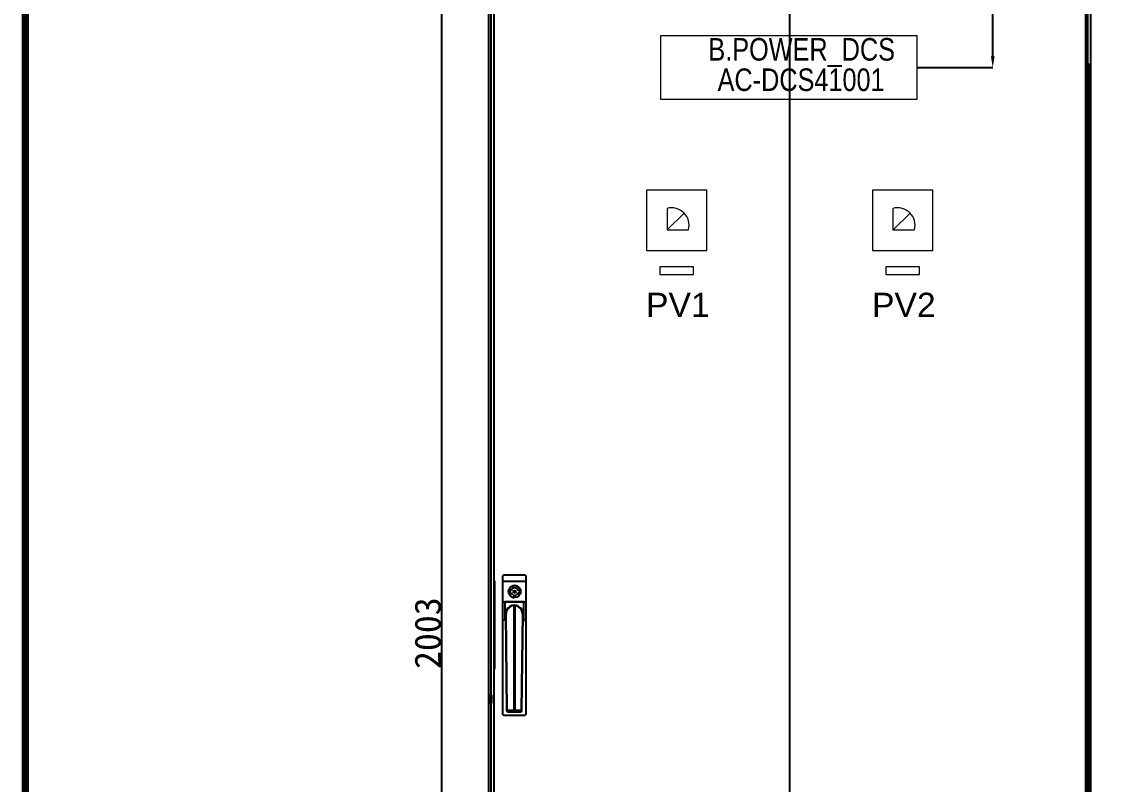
# Model space of a CAD drawing. Extents: x 81444 to 119867, y -54816 to -29062.
# Drawn here: x 81556 to 83000, y -48492 to -47479 of the extents above; entities that cross this region are included whole.
import ezdxf
from ezdxf.enums import TextEntityAlignment as Align
from ezdxf.lldxf.tags import DXFTag

# ---------------------------------------------------------------- set-up
doc = ezdxf.new("R2010")
doc.units = 0
doc.header["$LTSCALE"] = 100
doc.header["$MEASUREMENT"] = 0
doc.layers.add('HLSTK', color=7, linetype='Continuous')
doc.layers.add('t', color=1, linetype='Continuous')
doc.layers.add('细实线', color=7, linetype='Continuous', lineweight=20)
doc.styles.add('HZ', font='arial.ttf', dxfattribs={"width": 0.7})
doc.styles.get("Standard").update_dxf_attribs({"font": ''})
doc.styles.get('Standard').set_extended_font_data('SimSun')
tags = doc.linetypes.add('CENTER', pattern=[2, 1.25, -0.25, 0.25, -0.25]).pattern_tags.tags
tags[10:11] = [DXFTag(74, 4), DXFTag(75, 0), DXFTag(340, '0'), DXFTag(46, 1.0), DXFTag(50, 0.0), DXFTag(44, 0.0), DXFTag(45, 0.0)]
tags[8:9] = [DXFTag(74, 4), DXFTag(75, 0), DXFTag(340, '0'), DXFTag(46, 1.0), DXFTag(50, 0.0), DXFTag(44, 0.0), DXFTag(45, 0.0)]
tags[6:7] = [DXFTag(74, 4), DXFTag(75, 0), DXFTag(340, '0'), DXFTag(46, 1.0), DXFTag(50, 0.0), DXFTag(44, 0.0), DXFTag(45, 0.0)]
tags[4:5] = [DXFTag(74, 4), DXFTag(75, 0), DXFTag(340, '0'), DXFTag(46, 1.0), DXFTag(50, 0.0), DXFTag(44, 0.0), DXFTag(45, 0.0)]
doc.dimstyles.new('ISO-25', dxfattribs={"dimtxt": 35, "dimasz": 35, "dimexe": 1.25, "dimexo": 0.625, "dimtad": 1, "dimtoh": 1, "dimdec": 0, "dimtxsty": 'Standard', "dimcen": 2.5, "dimadec": 0, "dimazin": 0, "dimtfac": 1, "dimtdec": 0, "dimtmove": 0, "dimatfit": 3, "dimfxl": 0, "dimarcsym": 0})
doc.dimstyles.new('STANDARD$0', dxfattribs={"dimtxt": 25, "dimasz": 15, "dimexe": 0.18, "dimexo": 0.0625, "dimgap": 0.09, "dimtad": 0, "dimdec": 0, "dimzin": 0, "dimdsep": 46, "dimtxsty": 'Standard', "dimcen": 0.09, "dimadec": 0, "dimazin": 0, "dimtfac": 1, "dimtdec": 0, "dimtofl": 0, "dimtmove": 0, "dimatfit": 3, "dimfxl": 0, "dimtolj": 1, "dimtzin": 0, "dimarcsym": 0})

# ---------------------------------------------------------------- blocks, each defined once
blk = doc.blocks.new('*D141')
at = {"color": 0, "lineweight": -2}
for p, q in [((82175.5, -47289.7), (82111.9, -47289.7)), ((82113.2, -47324.7), (82113.2, -49257.2)), ((82175.5, -49292.2), (82111.9, -49292.2))]:
    blk.add_line(p, q, dxfattribs=at)
at = {"color": 0}
for points in [[(82119, -47324.7), (82107.4, -47324.7), (82113.2, -47289.7)], [(82107.4, -49257.2), (82119, -49257.2), (82113.2, -49292.2)]]:
    blk.add_solid(points, dxfattribs=at)
at = {"layer": 'Defpoints', "color": 0}
for p in [(82176.1, -47289.7), (82113.2, -49292.2), (82176.1, -49292.2)]:
    blk.add_point(p, dxfattribs=at)
at = {"color": 0, "insert": (82095.1, -48291), "char_height": 35, "attachment_point": 5, "rotation": 90}
blk.add_mtext('2003', dxfattribs=at)
blk = doc.blocks.new('*D138')
at = {"layer": 'Defpoints', "color": 0}
for p in [(82744.2, -47289.6), (82845.1, -47289.6), (82744.2, -47539.6)]:
    blk.add_point(p, dxfattribs=at)
at = {"layer": '细实线', "color": 0, "lineweight": -2}
for p, q in [((82744.3, -47289.6), (82845.3, -47289.6)), ((82845.1, -47304.6), (82845.1, -47389.6)), ((82845.1, -47524.6), (82845.1, -47439.5)), ((82744.3, -47539.6), (82845.3, -47539.6))]:
    blk.add_line(p, q, dxfattribs=at)
at = {"layer": '细实线', "color": 0}
for points in [[(82847.6, -47304.6), (82842.6, -47304.6), (82845.1, -47289.6)], [(82842.6, -47524.6), (82847.6, -47524.6), (82845.1, -47539.6)]]:
    blk.add_solid(points, dxfattribs=at)
at = {"layer": '细实线', "color": 0, "insert": (82845.1, -47414.6), "char_height": 25, "attachment_point": 5, "rotation": 90}
blk.add_mtext('\\A1;250', dxfattribs=at)
blk = doc.blocks.new('图框')
at = {"layer": 't', "color": 7, "const_width": 9.62}
blk.add_lwpolyline([(4115.6, -3151.6), (4115.6, 0), (0, 0), (0, -3151.6)], close=True, dxfattribs=at)
at = {"color": 7, "flags": 8}
for tag, p, height in [('DWG.NAME:', (1381.6, -2910.4), 25), ('PROJECTNAME：', (3339.1, -2913.1), 25), ('PROJECTNAME:', (3125.5, -2912.8), 24), ('DWG.NO.:', (3128.2, -3030.4), 24), ('图纸编号', (3315.4, -3052.4), 24), ('FILENO.:', (3128.7, -3106.1), 24), ('文档号', (3317.7, -3124.1), 24)]:
    blk.add_attdef(tag, p, '', height=height, dxfattribs=at)
for tag, p in [('图纸名称:', (1377.8, -2965.9)), ('项目名称：', (3121.6, -2984.3)), ('项目名称：', (3325, -2984.3))]:
    blk.add_attdef(tag, text='', height=25, dxfattribs=at).set_placement(p, align=Align.BOTTOM_LEFT)
for tag, height, p in [('RENLIU', 24, (698.2, -2950.4)), ('SHUFENWANG', 24, (885.8, -2950.4)), ('FANGHOU', 24, (1069.7, -2950.4)), ('DANDANLI', 24, (1250, -2950.4)), ('A', 23, (59.9, -2974.9)), ('设计时间', 23, (213.9, -2974.9)), ('刘仁', 23, (698.2, -3002.2)), ('王姝芬', 23, (885.8, -3002.2)), ('侯方', 23, (1069.7, -3002.2)), ('李丹丹', 23, (1250, -3002.2)), ('#10STATIONONTROLCABINETCOVER', 30, (1777.9, -3017.2)), ('PAGEXOFX', 24, (3953.7, -3039.1)), ('REV.', 24, (59.4, -3063)), ('DATE', 24, (208.9, -3063)), ('DESCRIPTION', 24, (451.7, -3063)), ('PREPARED', 24, (698.2, -3063)), ('CHECKED', 24, (885.8, -3063)), ('SIGNED', 24, (1069.7, -3063)), ('APPROVED', 24, (1250, -3063)), ('图纸名称', 30, (1777.9, -3094.7)), ('第几页共几页', 24, (3953.7, -3114.1))]:
    blk.add_attdef(tag, text='', height=height, dxfattribs=at).set_placement(p, align=Align.MIDDLE)
at = {"color": 7, "width": 0.8, "flags": 8}
blk.add_attdef('HANGZHOUHOLLYSYSAUTOMATIONCO.,LTD.', text='', height=24, dxfattribs=at).set_placement((2770.1, -3045.7), align=Align.MIDDLE)

msp = doc.modelspace()

# ---------------------------------------------------------------- linework, layer by layer
at = {"color": 1, "linetype": 'CENTER'}
msp.add_line((82575.3, -47164.6), (82575.3, -49408.4), dxfattribs=at)
at = {"color": 7, "linetype": 'Continuous'}
for p, q in [((82176.1, -49247.2), (82176.1, -47289.7)), ((82179.1, -49267.7), (82179.1, -47292.7)), ((82182.7, -47292.7), (82182.7, -48221.7)), ((82968.8, -49267.7), (82968.8, -47292.7)), ((82971.1, -49267.7), (82971.1, -47292.7)), ((82975.1, -49247.2), (82975.1, -47335.2)), ((82178.5, -47484.2), (82178.5, -48373.2)), ((82972.2, -48373.2), (82972.2, -47534.2)), ((82972.7, -47534.2), (82972.7, -48373.2)), ((82182.7, -48221.7), (82182.7, -48338.7)), ((82183.4, -48221.7), (82183.4, -48338.7)), ((82182.7, -48338.7), (82182.7, -49267.7)), ((82176.1, -48373.2), (82178.5, -48373.2)), ((82176.8, -48373.2), (82179.2, -48373.2)), ((82177.3, -48373.2), (82177.3, -48384.2)), ((82178, -48373.2), (82178, -48384.2)), ((82178.1, -48384.2), (82178.1, -48373.2)), ((82178.7, -48373.2), (82178.7, -48384.2)), ((82178.7, -48373.2), (82179.1, -48373.2)), ((82178.8, -48384.2), (82178.8, -48373.2)), ((82179.4, -48373.2), (82179.4, -48384.2)), ((82179.4, -48373.2), (82179.8, -48373.2)), ((82973.2, -48373.2), (82971.8, -48373.2)), ((82973.7, -48373.2), (82972.3, -48373.2)), ((82973.2, -48384.2), (82973.2, -48373.2)), ((82973.4, -48373.2), (82975.8, -48373.2)), ((82973.7, -48384.2), (82973.7, -48373.2)), ((82973.8, -48373.2), (82973.8, -48384.2)), ((82974.3, -48373.2), (82974.3, -48384.2)), ((82974.6, -48384.2), (82974.6, -48373.2)), ((82975.1, -48384.2), (82975.1, -48373.2)), ((82176.1, -48384.2), (82178.5, -48384.2)), ((82176.8, -48384.2), (82179.2, -48384.2)), ((82178.5, -48384.2), (82178.5, -49073.2)), ((82178.7, -48384.2), (82179.1, -48384.2)), ((82179.4, -48384.2), (82179.8, -48384.2)), ((82973.2, -48384.2), (82971.8, -48384.2)), ((82972.2, -49073.2), (82972.2, -48384.2)), ((82973.7, -48384.2), (82972.3, -48384.2)), ((82972.7, -48384.2), (82972.7, -49073.2)), ((82973.4, -48384.2), (82975.8, -48384.2))]:
    msp.add_line(p, q, dxfattribs=at)
for p, q in [((82194.5, -48221.8), (82225.2, -48221.8)), ((82194.5, -48249.6), (82225.2, -48249.6))]:
    msp.add_line(p, q)
at = {"color": 4, "linetype": 'Continuous'}
for p, q in [((82203.3, -48234.2), (82203.3, -48237.2)), ((82205.6, -48234.2), (82203.3, -48234.2)), ((82203.3, -48237.2), (82205.6, -48237.2)), ((82217.3, -48234.4), (82215.1, -48234.3)), ((82215.1, -48237.3), (82217.3, -48237.4)), ((82217.3, -48237.4), (82217.3, -48234.4))]:
    msp.add_line(p, q, dxfattribs=at)
at = {"lineweight": -3}
for p, q in [((82209.2, -48254.3), (82209.2, -48396.1)), ((82210.5, -48254.3), (82210.5, -48396.1)), ((82197.2, -48273.9), (82194.5, -48273.9)), ((82222.4, -48273.9), (82225.2, -48273.9)), ((82200.5, -48393.5), (82209.2, -48393.5)), ((82210.5, -48393.5), (82219.1, -48393.5))]:
    msp.add_line(p, q, dxfattribs=at)
at = {"color": 3, "linetype": 'Continuous'}
for p, q in [((82973.9, -48373.2), (82976.3, -48373.2)), ((82973.9, -48384.2), (82976.3, -48384.2))]:
    msp.add_line(p, q, dxfattribs=at)
at = {"lineweight": 20}
msp.add_lwpolyline([(82404.2, -47497.1), (82744.2, -47497.1), (82744.2, -47582.1), (82404.2, -47582.1)], close=True, dxfattribs=at)
msp.add_lwpolyline([(82197.1, -48213.4), (82222.6, -48213.4, -0.414214), (82225.2, -48216), (82225.2, -48397.9, -0.414214), (82222.6, -48400.5), (82197.1, -48400.5, -0.414214), (82194.5, -48397.9), (82194.5, -48216, -0.414214)], format="xyb", close=True)
at = {"lineweight": -3}
msp.add_lwpolyline([(82222.4, -48273.9), (82222.4, -48249.6), (82197.2, -48249.6), (82197.2, -48273.9)], dxfattribs=at)
for points in [[(82221.1, -48265.2), (82219.5, -48393.5, -0.40988), (82216.9, -48396.1), (82202.7, -48396.1, -0.40988), (82200.1, -48393.5), (82198.5, -48265.2)], [(82209.2, -48395.7), (82202.7, -48395.7, -0.40988), (82200.5, -48393.5), (82198.9, -48265.2)], [(82220.8, -48265.2), (82219.1, -48393.5, -0.40988), (82216.9, -48395.7), (82210.5, -48395.7)]]:
    msp.add_lwpolyline(points, format="xyb", dxfattribs=at)
at = {"color": 4, "linetype": 'Continuous'}
for radius in [8, 1.6]:
    msp.add_circle((82210.3, -48235.8), radius, dxfattribs=at)
for radius, start, end in [(8, 89.4964, 270), (5, 16.954, 162.0388), (5, 196.954, 342.0388), (8, 0, 89.4964)]:
    msp.add_arc((82210.3, -48235.8), radius, start, end, dxfattribs=at)
at = {"lineweight": -3}
for radius in [11.3, 10.9]:
    msp.add_arc((82209.8, -48265.2), radius, 358.302, 181.698, dxfattribs=at)
at = {"layer": '细实线', "color": 7}
for p, q in [((82412.6, -47726.7), (82412.6, -47755.2)), ((82412.9, -47755.2), (82435.2, -47732.9)), ((82712.6, -47726.7), (82712.6, -47755.2)), ((82712.9, -47755.2), (82735.2, -47732.9)), ((82412.6, -47755.2), (82441.2, -47755.2)), ((82712.6, -47755.2), (82741.2, -47755.2))]:
    msp.add_line(p, q, dxfattribs=at)
for points in [[(82385.4, -47782.7), (82465.4, -47782.7), (82465.4, -47702.7), (82385.4, -47702.7)], [(82685.4, -47782.7), (82765.4, -47782.7), (82765.4, -47702.7), (82685.4, -47702.7)], [(82402.9, -47814.4), (82447.9, -47814.4), (82447.9, -47804.4), (82402.9, -47804.4)], [(82702.9, -47814.4), (82747.9, -47814.4), (82747.9, -47804.4), (82702.9, -47804.4)]]:
    msp.add_lwpolyline(points, close=True, dxfattribs=at)
for centre in [(82418.5, -47749.3), (82718.5, -47749.3)]:
    msp.add_arc(centre, 23.4, 345.4011, 104.6463, dxfattribs=at)

# ---------------------------------------------------------------- block references
at = {"color": 1}
msp.add_blockref('图框', (81560.7, -46896.2), dxfattribs=at)

# ---------------------------------------------------------------- texts
at = {"style": 'HZ'}
for s, p in [('PV1', (82427, -47870.8)), ('PV2', (82727, -47870.8))]:
    msp.add_text(s, height=32, dxfattribs=at).set_placement(p, align=Align.CENTER)
at = {"layer": 'HLSTK', "color": 7, "style": 'HZ', "width": 0.8}
for s, p in [('B.POWER_DCS', (82591.4, -47530.4)), ('AC-DCS41001', (82590.6, -47570.8))]:
    msp.add_text(s, height=30, dxfattribs=at).set_placement(p, align=Align.CENTER)

# ---------------------------------------------------------------- dimensions: what is measured, and where the dimension line sits
at = {"color": 3}
dim = msp.add_linear_dim(base=(82113.1883608, -49292.2487368), p1=(82176.134282, -47289.7487368), p2=(82176.134282, -49292.2487368), angle=90, dimstyle='ISO-25', dxfattribs=at)
dim.commit()
dim.dimension.update_dxf_attribs({"geometry": '*D141', "text_midpoint": (82095.0633608, -48290.9987368)})
at = {"layer": '细实线', "color": 3}
dim = msp.add_linear_dim(base=(82845.1, -47289.6), p1=(82744.2, -47539.6), p2=(82744.2, -47289.6), angle=90, dimstyle='STANDARD$0', dxfattribs=at)
dim.commit()
dim.dimension.update_dxf_attribs({"geometry": '*D138', "text_midpoint": (82845.1, -47414.6)})

doc.saveas('drawing.dxf')
